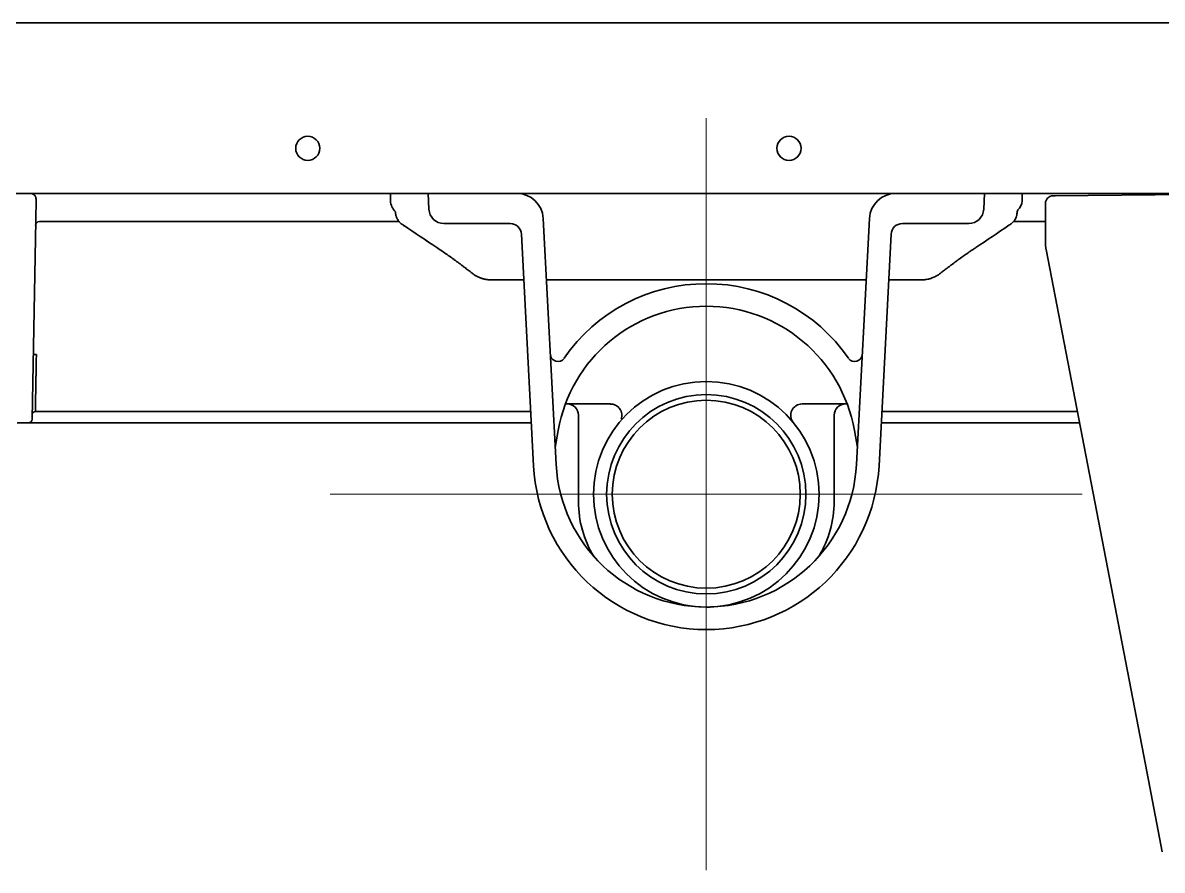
# Model space of a CAD drawing. Extents: x 6336 to 10269, y -393 to 3036.
# Drawn here: x 6621.7 to 6773.2, y 1281 to 1393.7 of the extents above; entities that cross this region are included whole.
import ezdxf

# ---------------------------------------------------------------- set-up
doc = ezdxf.new("R2010")
doc.units = 0
doc.header["$LTSCALE"] = 5
doc.layers.get('0').update_dxf_attribs({"linetype": 'CONTINUOUS', "lineweight": 0})
doc.layers.add('1', color=7, linetype='CONTINUOUS', true_color=0xffffff)

msp = doc.modelspace()

# ---------------------------------------------------------------- linework, layer by layer
at = {"color": 6}
for p, q in [((6712.57, 1381.03), (6712.57, 1281.03)), ((6662.57, 1331.03), (6762.57, 1331.03))]:
    msp.add_line(p, q, dxfattribs=at)
at = {"layer": '1', "color": 7, "linetype": 'Continuous', "lineweight": 35}
for p, q in [((6371.87, 1393.73), (7053.27, 1393.73)), ((6339.57, 1371.03), (6825.07, 1371.03)), ((6623.44, 1370.26), (6623.39, 1367.45)), ((6670.57, 1370.03), (6670.57, 1371.03)), ((6675.57, 1371.03), (6675.68, 1368.92)), ((6749.46, 1368.92), (6749.57, 1371.03)), ((6754.57, 1371.03), (6754.57, 1370.03)), ((6758.66, 1370.72), (6758.9, 1370.72)), ((6758.9, 1370.72), (6793.67, 1371.03)), ((6758.97, 1370.71), (6758.94, 1370.71)), ((6753.91, 1368.58), (6754, 1368.85)), ((6757.67, 1364.5), (6757.67, 1369.72)), ((6622.97, 1343.46), (6623.39, 1367.45)), ((6623.88, 1367.28), (6626.4, 1367.28)), ((6626.4, 1367.28), (6671.73, 1367.28)), ((6672.32, 1366.78), (6672.32, 1366.79)), ((6677.68, 1367.03), (6680.68, 1367.03)), ((6680.68, 1367.03), (6686.49, 1367.03)), ((6690.88, 1367.71), (6692.6, 1334.98)), ((6732.55, 1334.98), (6734.26, 1367.71)), ((6738.65, 1367.03), (6744.46, 1367.03)), ((6744.46, 1367.03), (6747.47, 1367.03)), ((6757.67, 1367.28), (6753.41, 1367.28)), ((6687.99, 1365.6), (6689.6, 1334.82)), ((6735.54, 1334.82), (6737.15, 1365.6)), ((6676.74, 1363.82), (6676.74, 1363.83)), ((6770.96, 1295.08), (6757.76, 1363.56)), ((6741.73, 1359.57), (6741.75, 1359.57)), ((6622.93, 1341.02), (6622.97, 1343.46)), ((6693.84, 1343.03), (6699.84, 1343.03)), ((6725.3, 1343.03), (6731.31, 1343.03)), ((6623.34, 1342.03), (6689.23, 1342.03)), ((6623.36, 1342.03), (6623.36, 1342.03)), ((6695.57, 1341.53), (6695.57, 1330.03)), ((6729.57, 1330.03), (6729.57, 1341.53)), ((6735.92, 1342.03), (6761.91, 1342.03)), ((6622.43, 1340.53), (6620.91, 1340.53)), ((6624.03, 1340.53), (6622.43, 1340.53)), ((6689.3, 1340.53), (6624.03, 1340.53)), ((6735.84, 1340.53), (6762.2, 1340.53)), ((6692.88, 1339.5), (6692.48, 1337.25)), ((6732.66, 1337.25), (6732.27, 1339.5)), ((6772.66, 1286.26), (6770.96, 1295.08)), ((6773.2, 1283.47), (6772.66, 1286.26))]:
    msp.add_line(p, q, dxfattribs=at)
for centre, radius in [((6659.57, 1377.03), 1.6), ((6723.57, 1377.03), 1.6), ((6712.57, 1331.03), 15), ((6712.57, 1331.03), 13.25), ((6712.57, 1331.03), 12.5)]:
    msp.add_circle(centre, radius, dxfattribs=at)
for centre, radius, start, end in [((6622.69, 1370.28), 0.75, 359, 90), ((6672.9, 1370.22), 2.34, 184.6952, 224.4253), ((6687.39, 1367.53), 3.5, 3, 90), ((6737.76, 1367.53), 3.5, 90, 177), ((6753.07, 1370.03), 1.5, 308.1993, 0), ((6758.67, 1369.72), 1, 90.5, 180), ((6677.68, 1369.03), 2, 183, 270), ((6747.47, 1369.03), 2, 270, 357), ((6623.88, 1366.78), 0.5, 90, 179), ((6686.49, 1365.53), 1.5, 3, 90), ((6738.65, 1365.53), 1.5, 90, 177), ((6712.57, 1336.03), 23, 34.6585, 145.3415), ((6712.57, 1336.03), 20, 10, 170), ((6692.83, 1349.67), 1, 183, 325.3415), ((6732.31, 1349.67), 1, 214.6585, 357), ((6694.07, 1341.53), 1.5, 0, 90), ((6725.3, 1341.53), 1.5, 90, 219.5212), ((6731.07, 1341.53), 1.5, 90, 180), ((6623.34, 1341.63), 0.4, 90, 179.0001), ((6622.43, 1341.03), 0.5, 270, 359), ((6712.57, 1336.03), 20, 183, 357), ((6712.57, 1336.03), 23, 183, 357), ((6709.57, 1330.03), 14, 180, 211.2694), ((6715.57, 1330.03), 14, 328.7306, 0)]:
    msp.add_arc(centre, radius, start, end, dxfattribs=at)
msp.add_ellipse((6623.48, 1349.59), major_axis=(-0.4, 0.007), ratio=0.052328, start_param=4.713302, end_param=6.283185, dxfattribs=at)
for points, knots in [([(6671.23, 1368.58), (6671.24, 1368.5), (6671.25, 1368.34), (6671.28, 1368.18), (6671.3, 1368.08), (6671.31, 1368.06), (6671.32, 1368.02), (6671.34, 1367.96), (6671.36, 1367.9), (6671.4, 1367.79), (6671.44, 1367.72), (6671.51, 1367.58), (6671.55, 1367.51), (6671.62, 1367.41), (6671.65, 1367.37), (6671.7, 1367.31), (6671.72, 1367.28), (6671.8, 1367.19), (6671.86, 1367.13), (6671.95, 1367.05), (6671.98, 1367.03), (6672.04, 1366.98), (6672.08, 1366.95), (6672.11, 1366.93)], [0, 0, 0, 0, 0.125, 0.25, 0.25, 0.28125, 0.28125, 0.3125, 0.375, 0.375, 0.5, 0.5, 0.625, 0.625, 0.6875, 0.6875, 0.75, 0.75, 0.875, 0.875, 0.9375, 0.9375, 1, 1, 1, 1]), ([(6753.04, 1366.93), (6753.1, 1366.97), (6753.23, 1367.07), (6753.34, 1367.19), (6753.42, 1367.28), (6753.45, 1367.31), (6753.5, 1367.38), (6753.52, 1367.41), (6753.59, 1367.51), (6753.68, 1367.64), (6753.74, 1367.79), (6753.78, 1367.89), (6753.79, 1367.91), (6753.8, 1367.95), (6753.82, 1368), (6753.84, 1368.06), (6753.87, 1368.18), (6753.88, 1368.26), (6753.9, 1368.42), (6753.91, 1368.5), (6753.91, 1368.58)], [0, 0, 0, 0, 0.125, 0.25, 0.25, 0.3125, 0.3125, 0.375, 0.375, 0.5, 0.625, 0.625, 0.65625, 0.65625, 0.6875, 0.75, 0.75, 0.875, 0.875, 1, 1, 1, 1]), ([(6676.74, 1363.83), (6676.97, 1363.67), (6677.2, 1363.52), (6677.65, 1363.21), (6677.87, 1363.06), (6678.31, 1362.75), (6678.53, 1362.6), (6678.85, 1362.37), (6678.95, 1362.29), (6679.11, 1362.17), (6679.16, 1362.14), (6679.27, 1362.06), (6679.32, 1362.02), (6679.57, 1361.83), (6679.77, 1361.69), (6680.01, 1361.51), (6680.06, 1361.47), (6680.16, 1361.4), (6680.3, 1361.29), (6680.44, 1361.19), (6680.7, 1360.98), (6680.87, 1360.85), (6681.11, 1360.67), (6681.19, 1360.61), (6681.3, 1360.52), (6681.34, 1360.49), (6681.4, 1360.45), (6681.42, 1360.43), (6681.46, 1360.4), (6681.47, 1360.39), (6681.48, 1360.38), (6681.48, 1360.38), (6681.48, 1360.38), (6681.49, 1360.38), (6681.49, 1360.38)], [0, 0, 0, 0, 0.125, 0.125, 0.25, 0.25, 0.375, 0.375, 0.4375, 0.4375, 0.46875, 0.46875, 0.5, 0.5, 0.625, 0.625, 0.65625, 0.65625, 0.6875, 0.75, 0.75, 0.875, 0.875, 0.9375, 0.9375, 0.96875, 0.96875, 0.984375, 0.992188, 0.996094, 0.998047, 0.999023, 0.999023, 1, 1, 1, 1]), ([(6743.66, 1360.38), (6743.66, 1360.38), (6743.66, 1360.38), (6743.67, 1360.38), (6743.67, 1360.39), (6743.69, 1360.4), (6743.7, 1360.41), (6743.73, 1360.43), (6743.75, 1360.45), (6743.8, 1360.49), (6743.84, 1360.52), (6743.95, 1360.61), (6744.03, 1360.67), (6744.27, 1360.85), (6744.44, 1360.98), (6744.71, 1361.18), (6744.8, 1361.25), (6744.94, 1361.36), (6744.98, 1361.39), (6745.08, 1361.47), (6745.13, 1361.5), (6745.37, 1361.68), (6745.57, 1361.83), (6745.88, 1362.06), (6745.98, 1362.13), (6746.19, 1362.29), (6746.29, 1362.36), (6746.61, 1362.59), (6747.04, 1362.9), (6747.49, 1363.21), (6747.77, 1363.4), (6747.83, 1363.44), (6747.94, 1363.52), (6748, 1363.56), (6748.17, 1363.67), (6748.29, 1363.75), (6748.4, 1363.83)], [0, 0, 0, 0, 0.001953, 0.001953, 0.003906, 0.007813, 0.015625, 0.015625, 0.03125, 0.03125, 0.0625, 0.0625, 0.125, 0.125, 0.25, 0.25, 0.3125, 0.3125, 0.34375, 0.34375, 0.375, 0.375, 0.5, 0.5, 0.5625, 0.5625, 0.625, 0.625, 0.75, 0.875, 0.875, 0.90625, 0.90625, 0.9375, 0.9375, 1, 1, 1, 1]), ([(6757.76, 1363.56), (6757.76, 1363.57), (6757.76, 1363.59), (6757.75, 1363.63), (6757.74, 1363.67), (6757.74, 1363.7), (6757.73, 1363.74), (6757.72, 1363.79), (6757.72, 1363.83), (6757.71, 1363.87), (6757.71, 1363.92), (6757.7, 1363.96), (6757.7, 1364.01), (6757.69, 1364.06), (6757.69, 1364.11), (6757.68, 1364.16), (6757.68, 1364.22), (6757.68, 1364.27), (6757.68, 1364.33), (6757.67, 1364.39), (6757.67, 1364.44), (6757.67, 1364.48), (6757.67, 1364.5)], [0, 0, 0, 0, 0.036935, 0.075246, 0.114932, 0.155992, 0.198428, 0.24224, 0.287426, 0.333988, 0.381924, 0.431237, 0.481924, 0.533987, 0.587425, 0.642238, 0.698427, 0.755991, 0.81493, 0.875245, 0.936935, 1, 1, 1, 1]), ([(6682.09, 1360), (6682.08, 1360), (6682.07, 1360), (6682.04, 1360.02), (6682.02, 1360.03), (6681.97, 1360.06), (6681.9, 1360.1), (6681.83, 1360.14), (6681.73, 1360.2), (6681.68, 1360.24), (6681.59, 1360.3), (6681.54, 1360.34), (6681.49, 1360.38)], [0, 0, 0, 0, 0.046022, 0.046022, 0.165269, 0.165269, 0.284516, 0.523011, 0.523011, 0.761505, 0.761505, 1, 1, 1, 1]), ([(6681.49, 1360.38), (6681.59, 1360.3), (6681.68, 1360.24), (6681.88, 1360.11), (6681.97, 1360.06), (6682.15, 1359.96), (6682.23, 1359.92), (6682.34, 1359.88), (6682.36, 1359.87), (6682.4, 1359.85), (6682.46, 1359.82), (6682.51, 1359.8), (6682.62, 1359.76), (6682.68, 1359.74), (6682.79, 1359.7), (6682.84, 1359.69), (6682.89, 1359.68), (6682.9, 1359.67), (6682.91, 1359.67), (6682.94, 1359.66), (6682.96, 1359.66), (6682.97, 1359.65), (6682.97, 1359.65), (6682.98, 1359.65), (6682.99, 1359.65), (6682.99, 1359.65), (6682.99, 1359.65), (6682.99, 1359.65), (6683, 1359.65), (6683, 1359.65), (6683, 1359.65), (6683, 1359.65)], [0, 0, 0, 0, 0.125145, 0.125145, 0.25029, 0.25029, 0.375436, 0.375436, 0.406722, 0.406722, 0.438008, 0.500581, 0.500581, 0.625726, 0.625726, 0.750871, 0.750871, 0.782157, 0.782157, 0.813444, 0.876016, 0.876016, 0.907302, 0.907302, 0.938589, 0.938589, 0.969875, 0.985518, 0.99334, 0.997251, 1, 1, 1, 1]), ([(6688.22, 1359.53), (6688.21, 1359.53), (6687.89, 1359.53), (6687.29, 1359.53), (6686.51, 1359.53), (6685.83, 1359.53), (6685.25, 1359.53), (6684.77, 1359.53), (6684.4, 1359.53), (6684.15, 1359.53), (6684.09, 1359.53), (6684.09, 1359.53)], [0, 0, 0, 0, 0.003432, 0.119284, 0.235085, 0.351143, 0.468532, 0.588636, 0.714188, 0.850885, 1, 1, 1, 1]), ([(6733.93, 1359.53), (6733.78, 1359.53), (6733.23, 1359.53), (6732.24, 1359.53), (6730.91, 1359.53), (6729.51, 1359.53), (6728.04, 1359.53), (6726.5, 1359.53), (6724.89, 1359.53), (6723.23, 1359.53), (6721.52, 1359.53), (6719.74, 1359.53), (6717.93, 1359.53), (6716.07, 1359.53), (6714.19, 1359.53), (6712.31, 1359.53), (6710.43, 1359.53), (6708.56, 1359.53), (6706.72, 1359.53), (6704.92, 1359.53), (6703.18, 1359.53), (6701.48, 1359.53), (6699.84, 1359.53), (6698.26, 1359.53), (6696.75, 1359.53), (6695.3, 1359.53), (6693.92, 1359.53), (6692.6, 1359.53), (6691.72, 1359.53), (6691.27, 1359.53), (6691.22, 1359.53)], [0, 0, 0, 0, 0.013466, 0.049838, 0.086258, 0.122752, 0.159434, 0.196428, 0.233746, 0.271365, 0.309369, 0.347883, 0.38693, 0.426373, 0.465969, 0.50556, 0.545156, 0.584673, 0.623829, 0.662434, 0.70054, 0.738258, 0.775637, 0.812678, 0.849399, 0.885897, 0.922304, 0.958681, 0.995013, 1, 1, 1, 1]), ([(6741.06, 1359.53), (6741.06, 1359.53), (6741.03, 1359.53), (6740.9, 1359.53), (6740.63, 1359.53), (6740.25, 1359.53), (6739.76, 1359.53), (6739.16, 1359.53), (6738.46, 1359.53), (6737.71, 1359.53), (6737.18, 1359.53), (6736.93, 1359.53)], [0, 0, 0, 0, 0.083877, 0.206771, 0.326181, 0.443362, 0.559639, 0.67575, 0.791789, 0.907668, 1, 1, 1, 1]), ([(6741.06, 1359.53), (6741.24, 1359.53), (6741.42, 1359.54), (6741.78, 1359.58), (6741.97, 1359.61), (6742.15, 1359.65)], [0, 0, 0, 0, 0.5, 0.5, 1, 1, 1, 1]), ([(6742.15, 1359.65), (6742.15, 1359.65), (6742.15, 1359.65), (6742.15, 1359.65), (6742.15, 1359.65), (6742.16, 1359.65), (6742.17, 1359.65), (6742.2, 1359.66), (6742.23, 1359.67), (6742.29, 1359.68), (6742.31, 1359.69), (6742.34, 1359.7), (6742.36, 1359.7), (6742.38, 1359.71), (6742.4, 1359.72), (6742.46, 1359.74), (6742.53, 1359.76), (6742.67, 1359.82), (6742.74, 1359.85), (6742.9, 1359.92), (6742.99, 1359.96), (6743.1, 1360.02), (6743.13, 1360.03), (6743.17, 1360.06), (6743.24, 1360.1), (6743.32, 1360.14), (6743.41, 1360.2), (6743.46, 1360.24), (6743.56, 1360.3), (6743.61, 1360.34), (6743.66, 1360.38)], [0, 0, 0, 0, 0.007054, 0.014873, 0.030509, 0.061783, 0.124331, 0.124331, 0.249427, 0.249427, 0.311974, 0.311974, 0.343248, 0.343248, 0.374522, 0.374522, 0.499618, 0.499618, 0.624713, 0.624713, 0.749809, 0.749809, 0.781083, 0.781083, 0.812357, 0.874904, 0.874904, 0.937452, 0.937452, 1, 1, 1, 1]), ([(6742.28, 1359.68), (6742.28, 1359.68), (6742.27, 1359.68), (6742.26, 1359.68), (6742.25, 1359.67), (6742.23, 1359.67), (6742.21, 1359.66), (6742.19, 1359.66), (6742.18, 1359.65), (6742.17, 1359.65), (6742.16, 1359.65), (6742.16, 1359.65), (6742.16, 1359.65), (6742.15, 1359.65), (6742.15, 1359.65), (6742.15, 1359.65), (6742.15, 1359.65), (6742.15, 1359.65), (6742.15, 1359.65)], [0, 0, 0, 0, 0.043828, 0.043828, 0.163933, 0.163933, 0.284039, 0.524251, 0.524251, 0.644357, 0.644357, 0.764462, 0.764462, 0.884568, 0.944621, 0.974648, 0.989661, 1, 1, 1, 1]), ([(6742.39, 1359.72), (6742.38, 1359.72), (6742.34, 1359.7), (6742.3, 1359.69), (6742.26, 1359.68), (6742.23, 1359.67), (6742.21, 1359.66), (6742.24, 1359.67), (6742.3, 1359.69), (6742.36, 1359.7), (6742.37, 1359.71)], [0, 0, 0, 0, 0.028791, 0.106031, 0.158116, 0.222864, 0.33374, 0.518598, 0.858002, 1, 1, 1, 1]), ([(6623.34, 1342.03), (6623.34, 1342.03), (6623.34, 1342.04), (6623.34, 1342.12), (6623.35, 1342.25), (6623.35, 1342.42), (6623.35, 1342.65), (6623.36, 1342.92), (6623.36, 1343.24), (6623.37, 1343.6), (6623.38, 1344), (6623.39, 1344.44), (6623.4, 1344.92), (6623.4, 1345.43), (6623.41, 1345.97), (6623.42, 1346.53), (6623.44, 1347.12), (6623.45, 1347.72), (6623.46, 1348.34), (6623.47, 1348.97), (6623.48, 1349.4), (6623.48, 1349.61)], [0, 0, 0, 0, 0.05077, 0.103505, 0.15624, 0.208975, 0.26171, 0.314445, 0.36718, 0.419915, 0.47265, 0.525385, 0.57812, 0.630855, 0.68359, 0.736325, 0.78906, 0.841795, 0.89453, 0.947265, 1, 1, 1, 1]), ([(6699.8, 1343.01), (6699.96, 1343.02), (6700.29, 1342.99), (6700.77, 1342.75), (6701.13, 1342.35), (6701.31, 1341.92), (6701.36, 1341.54), (6701.33, 1341.24), (6701.27, 1341.07), (6701.25, 1341)], [0, 0, 0, 0, 0.156169, 0.340818, 0.539464, 0.693283, 0.820773, 0.928464, 1, 1, 1, 1]), ([(6712.58, 1316.03), (6712.6, 1316.03), (6712.64, 1316.03), (6712.7, 1316.03), (6712.76, 1316.03), (6712.82, 1316.03), (6712.87, 1316.03), (6712.93, 1316.03), (6712.99, 1316.03), (6713.05, 1316.03), (6713.11, 1316.03), (6713.18, 1316.04), (6713.26, 1316.04), (6713.34, 1316.04), (6713.43, 1316.05), (6713.5, 1316.05), (6713.55, 1316.05), (6713.56, 1316.05)], [0, 0, 0, 0, 0.06537, 0.129504, 0.192336, 0.25387, 0.314109, 0.373059, 0.42849, 0.489082, 0.554828, 0.625721, 0.701755, 0.782921, 0.869215, 0.960629, 1, 1, 1, 1])]:
    msp.add_open_spline(points, degree=3, knots=knots, dxfattribs=at)
for points, degree in [([(6672.11, 1366.93), (6672.18, 1366.88), (6672.25, 1366.84), (6672.32, 1366.79)], 3), ([(6672.32, 1366.79), (6673.8, 1365.8), (6675.27, 1364.82), (6676.74, 1363.83)], 3), ([(6748.4, 1363.83), (6749.88, 1364.82), (6751.35, 1365.8), (6752.82, 1366.79)], 3), ([(6752.82, 1366.79), (6752.89, 1366.84), (6752.97, 1366.88), (6753.04, 1366.93)], 3), ([(6672.32, 1366.78), (6674.53, 1365.3), (6676.74, 1363.82)], 2)]:
    msp.add_open_spline(points, degree=degree, dxfattribs=at)
msp.add_rational_spline([(6683, 1359.65), (6683.35, 1359.57), (6683.72, 1359.53), (6684.09, 1359.53), (6684.09, 1359.53), (6684.09, 1359.53)], [1, 0.995974172579, 0.995974172579, 1, 1, 1], degree=3, knots=[0, 0, 0, 0, 0.999925, 0.999925, 1, 1, 1, 1], dxfattribs=at)

doc.saveas('drawing.dxf')
